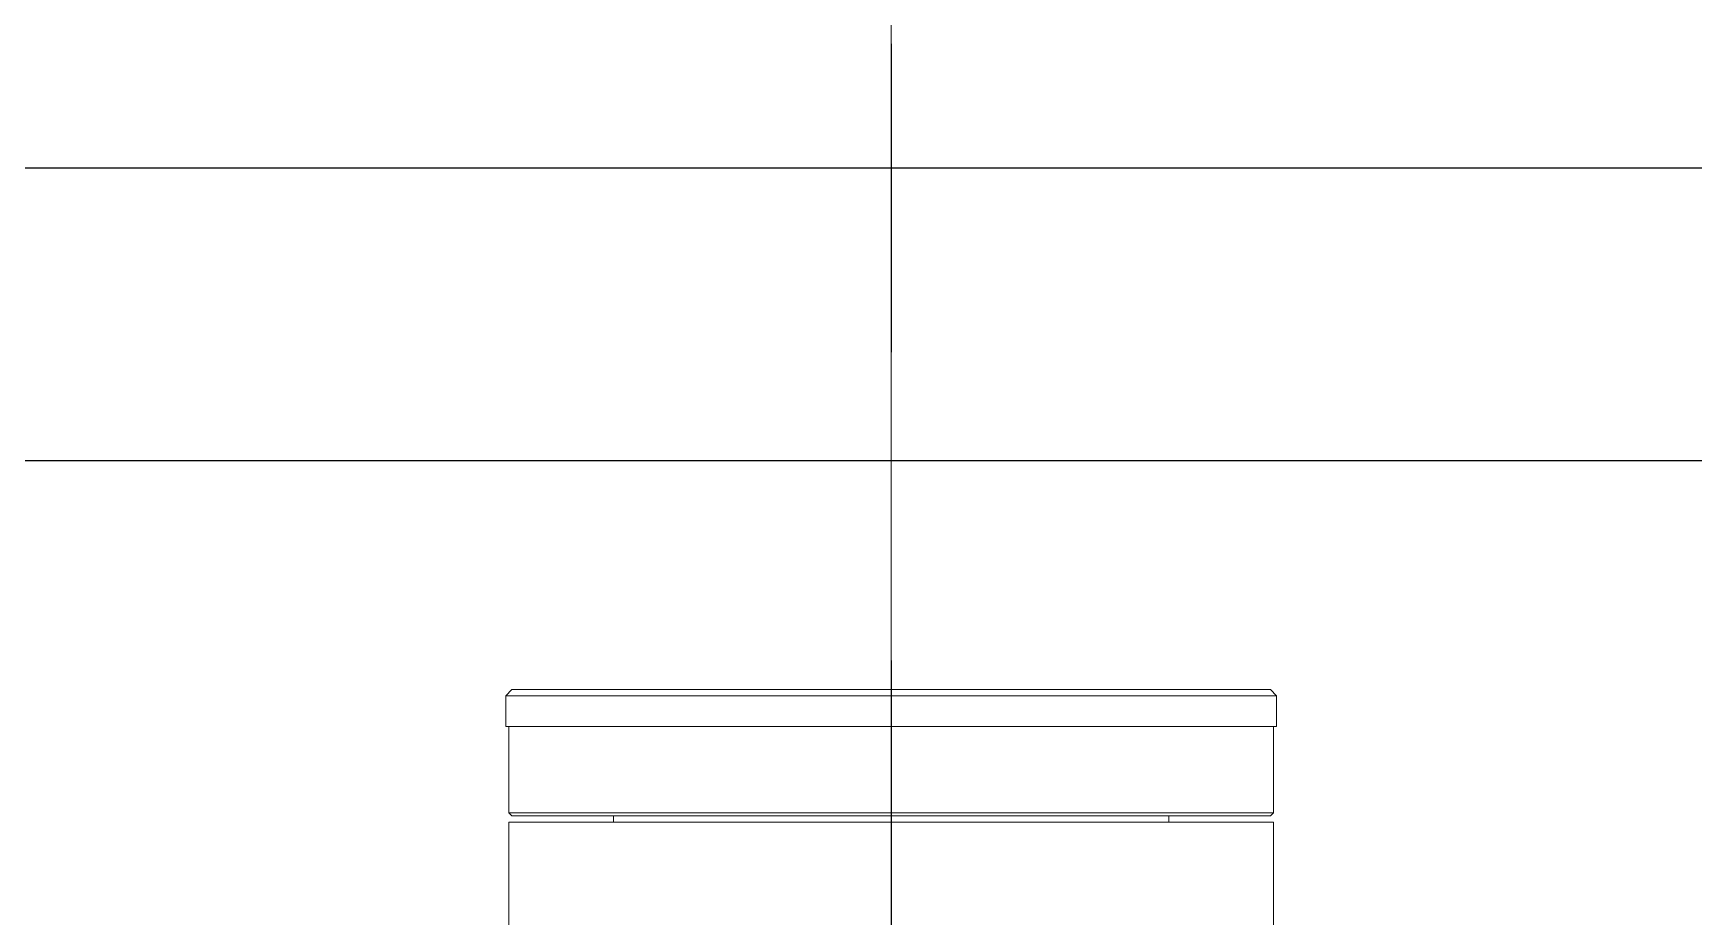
# Model space of a CAD drawing. Header units: millimetres. Extents: x 10462777 to 22643323, y 453826 to 1389191.
# Drawn here: x 11299201.7 to 11299470.9, y 598185.3 to 598328.5 of the extents above; entities that cross this region are included whole.
import ezdxf

# ---------------------------------------------------------------- set-up
doc = ezdxf.new("R2010")
doc.units = ezdxf.units.MM
doc.header["$LTSCALE"] = 200
doc.header["$MEASUREMENT"] = 0
for name, pattern in [('CENTER', [2, 1.25, -0.25, 0.25, -0.25]), ('CENTER2', [1.125, 0.75, -0.125, 0.125, -0.125]), ('PHANTOM', [2.5, 1.25, -0.25, 0.25, -0.25, 0.25, -0.25])]:
    doc.linetypes.add(name, pattern=pattern)
doc.layers.get('0').update_dxf_attribs({"linetype": 'CONTINUOUS'})
for name, color, linetype in [('1', 1, 'CENTER'), ('2', 2, 'CONTINUOUS'), ('DV1_DEFAULT', 7, 'CONTINUOUS')]:
    doc.layers.add(name, color=color, linetype=linetype)
doc.layers.add('LAYOUT', color=8, linetype='CONTINUOUS', lineweight=25)
doc.layers.add('TOP$23', color=7, linetype='CONTINUOUS', true_color=0xffffff)

# ---------------------------------------------------------------- blocks, each defined once
blk = doc.blocks.new('r710ic')
at = {"layer": 'DV1_DEFAULT', "color": 7, "linetype": 'Continuous', "lineweight": 0}
for p, q in [((273360.87, 104294.63), (273332.87, 104294.63)), ((273360.87, 104170.63), (273360.87, 104294.63)), ((273362.37, 104294.63), (273361.87, 104294.13)), ((273361.87, 104294.13), (273361.87, 104171.13)), ((273376.37, 104294.63), (273362.37, 104294.63)), ((273362.37, 104170.63), (273362.37, 104294.63)), ((273376.37, 104170.13), (273376.37, 104295.13)), ((273381.37, 104295.13), (273376.37, 104295.13)), ((273381.37, 104295.13), (273381.37, 104170.13)), ((273382.37, 104294.13), (273381.37, 104295.13)), ((273382.37, 104171.13), (273382.37, 104294.13)), ((273361.87, 104277.63), (273360.87, 104277.63)), ((273360.87, 104187.63), (273361.87, 104187.63)), ((273325.87, 104170.63), (273360.87, 104170.63)), ((273361.87, 104171.13), (273362.37, 104170.63)), ((273362.37, 104170.63), (273376.37, 104170.63)), ((273376.37, 104170.13), (273381.37, 104170.13)), ((273381.37, 104170.13), (273382.37, 104171.13))]:
    blk.add_line(p, q, dxfattribs=at)
at = {"layer": 'DV1_DEFAULT', "color": 1, "linetype": 'CENTER2', "lineweight": 0}
for p, q in [((274132.55, 104232.63), (269847.55, 104232.63)), ((269950.18, 104232.63), (274235.19, 104232.63))]:
    blk.add_line(p, q, dxfattribs=at)
at = {"layer": 'LAYOUT', "color": 3}
blk.add_circle((272041.37, 104232.63), 2050.12, dxfattribs=at)
blk = doc.blocks.new('A$C7DA30AB0')
at = {"layer": 'LAYOUT', "color": 6, "linetype": 'PHANTOM'}
blk.add_circle((3030.45, 3025.99, 0), 2693.02, dxfattribs=at)

msp = doc.modelspace()

# ---------------------------------------------------------------- linework, layer by layer
at = {"layer": '1', "color": 23, "linetype": 'CENTER'}
msp.add_line((11299340.78353, 601826.84018, 0), (11299340.78353, 593861.87204, 0), dxfattribs=at)
at = {"layer": '2', "color": 124, "linetype": 'Continuous'}
msp.add_line((11298905.9994, 598259.26174, 0), (11299775.56767, 598259.26174, 0), dxfattribs=at)
at = {"layer": 'TOP$23', "linetype": 'Continuous'}
msp.add_line((11298971.66913, 598306.71124), (11299715.66913, 598306.71124), dxfattribs=at)

# ---------------------------------------------------------------- block references
at = {"ltscale": 10, "rotation": 180}
msp.add_blockref('A$C7DA30AB0', (11304764.24811, 600747.76955, 0), dxfattribs=at)
at = {"layer": 'LAYOUT', "color": 2, "rotation": 89.99999999999999}
msp.add_blockref('r710ic', (11403573.40786, 324839.74027, 0), dxfattribs=at)

doc.saveas('drawing.dxf')
